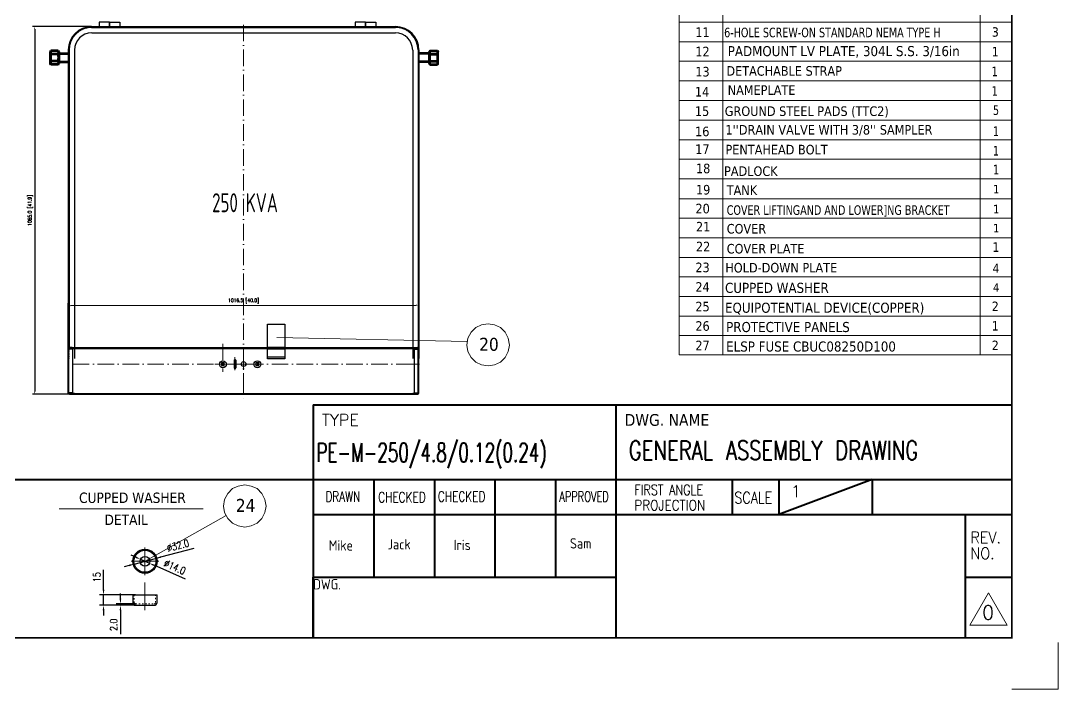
# Model space of a CAD drawing. Header units: millimetres. Extents: x 13152 to 35014, y -6229 to -226.
# Drawn here: x 28450 to 31458, y -4235 to -2298 of the extents above; entities that cross this region are included whole.
import ezdxf
from ezdxf.enums import TextEntityAlignment as Align

# ---------------------------------------------------------------- set-up
doc = ezdxf.new("R2010")
doc.units = ezdxf.units.MM
doc.header["$LTSCALE"] = 4
doc.linetypes.add('ACAD_ISO03W100', pattern=[1.18, 0.47, -0.71])
doc.linetypes.add('ACAD_ISO10W100', pattern=[18, 12, -3, 0, -3])
doc.layers.add('1', color=12, linetype='Continuous')
doc.layers.add('2', color=3, linetype='Continuous')
doc.layers.add('paper', color=254, linetype='Continuous', plot=False)
for name, color, linetype, lineweight in [('标注、文本', 3, 'Continuous', 25), ('粗实线', 4, 'Continuous', 53), ('铁心', 3, 'Continuous', 0)]:
    doc.layers.add(name, color=color, linetype=linetype, lineweight=lineweight)
doc.styles.add('pdm', font='gbenor.shx', dxfattribs={"width": 0.8, "bigfont": 'gbhzfs.shx'})
doc.styles.add('ROMANS', font='romans.shx', dxfattribs={"bigfont": 'whgtxt.shx'})
doc.styles.get("Standard").update_dxf_attribs({"font": 'txt', "bigfont": 'gbcbig.shx'})
doc.styles.add('Tahoma$001', font='tahoma.ttf', dxfattribs={"height": 2.159784})
doc.styles.add('Tahoma_txtstyle_30.40_0_0', font='tahoma.ttf')
doc.styles.add('TH_GBDIM', font='romans.shx', dxfattribs={"width": 0.8, "bigfont": 'gbcbig.shx'})
doc.dimstyles.new('TH_GBDIM1', dxfattribs={"dimscale": 3, "dimtxt": 3.5, "dimasz": 2.5, "dimexe": 2, "dimexo": 0, "dimgap": 1.5, "dimtad": 1, "dimdec": 1, "dimzin": 0, "dimdsep": 46, "dimtxsty": 'TH_GBDIM', "dimcen": 2.5, "dimclrd": 3, "dimclre": 256, "dimclrt": 2, "dimadec": 0, "dimazin": 0, "dimtfac": 0.714286, "dimtdec": 1, "dimtmove": 0, "dimatfit": 3, "dimfxl": 1, "dimtzin": 0, "dimlwd": -1, "dimlwe": -1, "dimarcsym": 0})

# ---------------------------------------------------------------- blocks, each defined once
blk = doc.blocks.new('*D214')
at = {"layer": 'Defpoints', "color": 0, "transparency": 16777216}
for p in [(33228.4, 4.8), (33197.5, -3.3)]:
    blk.add_point(p, dxfattribs=at)
at = {"layer": '标注、文本', "color": 3, "transparency": 16777216}
for p, q in [((33283.7, 19.4), (33235.7, 6.7)), ((33197.5, -3.3), (33228.4, 4.8)), ((33190.2, -5.2), (33183, -7.1))]:
    blk.add_line(p, q, dxfattribs=at)
for points in [[(33235.4, 8), (33236, 5.5), (33228.4, 4.8)], [(33189.9, -4), (33190.6, -6.4), (33197.5, -3.3)]]:
    blk.add_solid(points, dxfattribs=at)
at = {"layer": '标注、文本', "color": 2, "transparency": 16777216, "insert": (33260.9, 23.5), "char_height": 10.5, "attachment_point": 5, "rotation": 14.7739, "style": 'TH_GBDIM'}
blk.add_mtext('∅32.0', dxfattribs=at)
blk = doc.blocks.new('*D215')
at = {"layer": 'Defpoints', "color": 0, "transparency": 16777216}
for p in [(33206.6, 3.6), (33219.4, -2.1)]:
    blk.add_point(p, dxfattribs=at)
at = {"layer": '标注、文本', "color": 3, "transparency": 16777216}
for p, q in [((33199.7, 6.6), (33192.8, 9.6)), ((33206.6, 3.6), (33219.4, -2.1)), ((33271.7, -25.2), (33226.2, -5.1))]:
    blk.add_line(p, q, dxfattribs=at)
for points in [[(33200.2, 7.8), (33199.2, 5.5), (33206.6, 3.6)], [(33226.7, -4), (33225.7, -6.2), (33219.4, -2.1)]]:
    blk.add_solid(points, dxfattribs=at)
at = {"layer": '标注、文本', "color": 2, "transparency": 16777216, "insert": (33256.3, -7.7), "char_height": 10.5, "attachment_point": 5, "rotation": 336.167, "style": 'TH_GBDIM'}
blk.add_mtext('∅14.0', dxfattribs=at)
blk = doc.blocks.new('*D216')
at = {"layer": 'Defpoints', "color": 0, "transparency": 16777216}
for p in [(33153, -48), (33199.5, -48), (33199.5, -63)]:
    blk.add_point(p, dxfattribs=at)
at = {"layer": '标注、文本', "color": 3, "transparency": 16777216}
for p, q in [((33153, -40.5), (33153, -11.6)), ((33153, -63), (33153, -48)), ((33153, -70.5), (33153, -78))]:
    blk.add_line(p, q, dxfattribs=at)
at = {"layer": '标注、文本', "transparency": 16777216}
for p, q in [((33199.5, -48), (33147, -48)), ((33199.5, -63), (33147, -63))]:
    blk.add_line(p, q, dxfattribs=at)
at = {"layer": '标注、文本', "color": 3, "transparency": 16777216}
for points in [[(33151.7, -40.5), (33154.2, -40.5), (33153, -48)], [(33151.7, -70.5), (33154.2, -70.5), (33153, -63)]]:
    blk.add_solid(points, dxfattribs=at)
at = {"layer": '标注、文本', "color": 2, "transparency": 16777216, "insert": (33143.2, -22.3), "char_height": 10.5, "attachment_point": 5, "rotation": 90, "style": 'TH_GBDIM'}
blk.add_mtext('15', dxfattribs=at)
blk = doc.blocks.new('*D217')
at = {"layer": 'Defpoints', "color": 0, "transparency": 16777216}
for p in [(33177.5, -63), (33199.5, -61), (33199.5, -63)]:
    blk.add_point(p, dxfattribs=at)
at = {"layer": '标注、文本', "color": 3, "transparency": 16777216}
for p, q in [((33177.5, -53.5), (33177.5, -46)), ((33177.5, -61), (33177.5, -63)), ((33177.5, -70.5), (33177.5, -104.6))]:
    blk.add_line(p, q, dxfattribs=at)
at = {"layer": '标注、文本', "transparency": 16777216}
for p, q in [((33199.5, -61), (33171.5, -61)), ((33199.5, -63), (33171.5, -63))]:
    blk.add_line(p, q, dxfattribs=at)
at = {"layer": '标注、文本', "color": 3, "transparency": 16777216}
for points in [[(33176.2, -53.5), (33178.7, -53.5), (33177.5, -61)], [(33176.2, -70.5), (33178.7, -70.5), (33177.5, -63)]]:
    blk.add_solid(points, dxfattribs=at)
at = {"layer": '标注、文本', "color": 2, "transparency": 16777216, "insert": (33167.7, -91.3), "char_height": 10.5, "attachment_point": 5, "rotation": 90, "style": 'TH_GBDIM'}
blk.add_mtext('2.0', dxfattribs=at)
blk = doc.blocks.new('*D266')
at = {"layer": 'Defpoints', "color": 0, "transparency": 16777216}
for p in [(29604.1, -3122.1), (28587.7, -3376.6), (29604.2, -3376.1)]:
    blk.add_point(p, dxfattribs=at)
at = {"layer": '标注、文本', "transparency": 16777216}
for p, q in [((28587.7, -3376.6), (28587.6, -3116.6)), ((29604.2, -3376.1), (29604.1, -3116.1))]:
    blk.add_line(p, q, dxfattribs=at)
at = {"layer": '标注、文本', "color": 3, "transparency": 16777216}
blk.add_line((28595.1, -3122.6), (29596.6, -3122.1), dxfattribs=at)
for points in [[(28595.1, -3121.3), (28595.1, -3123.8), (28587.6, -3122.6)], [(29596.6, -3120.8), (29596.6, -3123.3), (29604.1, -3122.1)]]:
    blk.add_solid(points, dxfattribs=at)
at = {"layer": '标注、文本', "color": 2, "transparency": 16777216, "insert": (29095.8, -3109.8), "char_height": 10.5, "attachment_point": 5, "rotation": 0.0282, "style": 'TH_GBDIM'}
blk.add_mtext('1016.5 [40.0]', dxfattribs=at)
blk = doc.blocks.new('*D256')
at = {"layer": 'Defpoints', "color": 0, "transparency": 16777216}
for p in [(28655.2, -2315.1), (28490.4, -3380.1), (28651.4, -3380.1)]:
    blk.add_point(p, dxfattribs=at)
at = {"layer": '标注、文本', "transparency": 16777216}
for p, q in [((28655.2, -2315.1), (28484.4, -2315.1)), ((28651.4, -3380.1), (28484.4, -3380.1))]:
    blk.add_line(p, q, dxfattribs=at)
at = {"layer": '标注、文本', "color": 3, "transparency": 16777216}
blk.add_line((28490.4, -2322.6), (28490.4, -3372.6), dxfattribs=at)
for points in [[(28489.2, -2322.6), (28491.7, -2322.6), (28490.4, -2315.1)], [(28489.2, -3372.6), (28491.7, -3372.6), (28490.4, -3380.1)]]:
    blk.add_solid(points, dxfattribs=at)
at = {"layer": '标注、文本', "color": 2, "transparency": 16777216, "insert": (28477.9, -2847.6), "char_height": 10.5, "attachment_point": 5, "rotation": 90, "style": 'TH_GBDIM'}
blk.add_mtext('1065.0 [41.9]', dxfattribs=at)
blk = doc.blocks.new('222')
at = {"layer": '标注、文本', "color": 1, "linetype": 'ACAD_ISO10W100', "lineweight": 18}
for p, q in [((33212.97, -19.24), (33212.97, 20.76)), ((33192.97, 0.76), (33232.97, 0.76)), ((33212.97, -69.96), (33212.97, -29.96))]:
    blk.add_line(p, q, dxfattribs=at)
at = {"layer": '标注、文本'}
for p, q in [((33195.47, -47.95), (33230.47, -47.95)), ((33195.47, -47.95), (33195.47, -58.95)), ((33230.47, -58.95), (33230.47, -47.95)), ((33199.47, -62.95), (33226.47, -62.95))]:
    blk.add_line(p, q, dxfattribs=at)
at = {"layer": '标注、文本', "color": 2, "linetype": 'ACAD_ISO03W100', "lineweight": 18}
for p, q in [((33197.47, -47.95), (33197.47, -58.95)), ((33228.47, -58.95), (33228.47, -47.95)), ((33199.47, -60.95), (33226.47, -60.95))]:
    blk.add_line(p, q, dxfattribs=at)
at = {"layer": '标注、文本'}
for radius in [17.5, 16, 7]:
    blk.add_circle((33212.97, 0.76), radius, dxfattribs=at)
for centre, start, end in [((33199.47, -58.95), 180, 270), ((33226.47, -58.95), 270, 0)]:
    blk.add_arc(centre, 4, start, end, dxfattribs=at)
at = {"layer": '标注、文本', "color": 2, "linetype": 'ACAD_ISO03W100', "lineweight": 18}
for centre, start, end in [((33199.47, -58.95), 180, 270), ((33226.47, -58.95), 270, 0)]:
    blk.add_arc(centre, 2, start, end, dxfattribs=at)
at = {"layer": '标注、文本'}
for p1, p2, picture, middle in [((33197.5, -3.32), (33228.44, 4.84), '*D214', (33260.86, 23.47)), ((33206.56, 3.58), (33219.37, -2.07), '*D215', (33256.33, -7.74))]:
    dim = blk.add_diameter_dim_2p(p1=p1, p2=p2, dimstyle='TH_GBDIM1', dxfattribs=at)
    dim.commit()
    dim.dimension.update_dxf_attribs({"geometry": picture, "text_midpoint": middle})
dim = blk.add_linear_dim(base=(33152.98, -47.95), p1=(33199.47, -62.95), p2=(33199.47, -47.95), angle=90, text='15', dimstyle='TH_GBDIM1', dxfattribs=at)
dim.commit()
dim.dimension.update_dxf_attribs({"geometry": '*D216', "text_midpoint": (33143.23, -22.25)})
dim = blk.add_linear_dim(base=(33177.47, -62.95), p1=(33199.47, -60.95), p2=(33199.47, -62.95), angle=90, dimstyle='TH_GBDIM1', dxfattribs=at)
dim.commit()
dim.dimension.update_dxf_attribs({"geometry": '*D217', "text_midpoint": (33167.72, -91.25)})

msp = doc.modelspace()

# ---------------------------------------------------------------- linework, layer by layer
at = {"layer": '1', "color": 0, "lineweight": 40}
for p, q in [((29297.97, -3411.24), (30356.54, -3411.24)), ((29298.05, -3411.24), (31322.75, -3411.24)), ((29298.05, -3411.24), (29298.05, -4086.14)), ((30175.42, -3411.24), (30175.42, -4086.14)), ((26139.5, -3627.21), (31322.75, -3627.21)), ((29473.52, -3627.21), (29473.52, -3910.23)), ((29649, -3627.21), (29649, -3910.23)), ((29824.47, -3627.21), (29824.47, -3910.23)), ((29999.94, -3627.21), (29999.94, -3910.23)), ((30512.87, -3627.21), (30512.87, -3728.45)), ((30917.81, -3627.21), (30647.85, -3728.45)), ((30647.85, -3627.21), (30647.85, -3728.45)), ((30917.81, -3627.21), (30917.81, -3728.45)), ((29298.05, -3728.45), (30175.42, -3728.45)), ((30175.42, -3728.45), (31322.75, -3728.45)), ((31187.77, -3728.45), (31187.77, -4086.14)), ((29298.05, -3910.23), (30175.42, -3910.23)), ((29298.05, -4085.71), (29298.05, -3910.23)), ((31187.77, -3910.23), (31322.75, -3910.23))]:
    msp.add_line(p, q, dxfattribs=at)
at = {"layer": '1', "color": 0, "lineweight": 40, "const_width": 4.72}
msp.add_lwpolyline([(26139.5, -4086.14), (31322.75, -4086.14), (31322.75, -360.68), (26139.5, -360.68), (26139.5, -4086.14)], dxfattribs=at)
at = {"layer": '2', "lineweight": 13}
for p, q in [((31201.27, -4049.01), (31255.26, -3955.49)), ((31255.26, -3955.49), (31309.26, -4049.01)), ((31309.26, -4049.01), (31201.27, -4049.01))]:
    msp.add_line(p, q, dxfattribs=at)
at = {"layer": 'paper', "lineweight": 13}
for q in [(31457.73, -4099.64), (31322.75, -4234.62)]:
    msp.add_line((31457.73, -4234.62), q, dxfattribs=at)
at = {"layer": '标注、文本'}
for p, q in [((28655.22, -2315.15), (29536.72, -2315.15)), ((28677.22, -2302.15), (28677.22, -2317.15)), ((28707.22, -2302.15), (28677.22, -2302.15)), ((28707.22, -2302.15), (28707.22, -2317.15)), ((28707.22, -2317.15), (28707.22, -2302.15)), ((28707.22, -2317.15), (28707.22, -2302.15)), ((28707.22, -2302.15), (28737.22, -2302.15)), ((28737.22, -2302.15), (28737.22, -2317.15)), ((29449.72, -2302.15), (29419.72, -2302.15)), ((29419.72, -2302.15), (29419.72, -2317.15)), ((29449.72, -2302.15), (29449.72, -2317.15)), ((29449.72, -2317.15), (29449.72, -2302.15)), ((29449.72, -2302.15), (29479.72, -2302.15)), ((29449.72, -2317.15), (29449.72, -2302.15)), ((29479.72, -2302.15), (29479.72, -2317.15)), ((28655.22, -2317.65), (29536.72, -2317.65)), ((28655.72, -2333.15), (29536.22, -2333.15)), ((28677.22, -2317.15), (28707.22, -2317.15)), ((28737.22, -2317.15), (28707.22, -2317.15)), ((29419.72, -2317.15), (29449.72, -2317.15)), ((29479.72, -2317.15), (29449.72, -2317.15)), ((28587.72, -2382.65), (28587.72, -3276.65)), ((28590.22, -2382.65), (28590.22, -3249.65)), ((28605.94, -2378.52), (28605.72, -3276.65)), ((29586.22, -2383.15), (29586.22, -3276.65)), ((29601.72, -2382.65), (29601.72, -3249.65)), ((29604.22, -2382.65), (29604.22, -3276.65)), ((29165.4, -3177.15), (29215.4, -3177.15)), ((29165.4, -3277.15), (29165.4, -3177.15)), ((29215.4, -3177.15), (29215.4, -3277.15)), ((28590.22, -3245.65), (28602.73, -3245.65)), ((28591.73, -3245.15), (29600.23, -3245.15)), ((28598.73, -3245.15), (28591.73, -3245.15)), ((28591.73, -3245.15), (29600.23, -3245.15)), ((28598.73, -3247.15), (28591.73, -3247.15)), ((28591.73, -3247.15), (29600.23, -3247.15)), ((28617.76, -3245.15), (28619.76, -3245.15)), ((29215.4, -3245.15), (29165.4, -3245.15)), ((29589.23, -3245.65), (29601.72, -3245.65)), ((29601.72, -3245.15), (29600.19, -3245.15)), ((29604.22, -3245.15), (29604.23, -3245.15)), ((29604.22, -3245.65), (29604.23, -3245.65)), ((28587.73, -3376.15), (28587.73, -3249.15)), ((28589.73, -3376.15), (28589.73, -3249.15)), ((28600.73, -3249.15), (28589.73, -3249.15)), ((28600.73, -3376.15), (28600.73, -3249.15)), ((29215.4, -3249.15), (29165.4, -3249.15)), ((29215.4, -3273.15), (29165.4, -3273.15)), ((29215.4, -3277.15), (29165.4, -3277.15)), ((29591.23, -3376.15), (29591.23, -3249.15)), ((29591.23, -3249.15), (29602.23, -3249.15)), ((29602.23, -3376.15), (29602.23, -3249.15)), ((29604.23, -3376.15), (29604.23, -3249.15)), ((29031.98, -3288.65), (29031.98, -3296.65)), ((29039.98, -3288.65), (29031.98, -3288.65)), ((29031.98, -3296.65), (29039.98, -3296.65)), ((29039.98, -3296.65), (29039.98, -3288.65)), ((29068.47, -3281.86), (29068.47, -3303.36)), ((29068.98, -3281.65), (29068.98, -3303.65)), ((29072.98, -3281.65), (29072.98, -3303.65)), ((29073.47, -3281.86), (29073.47, -3303.36)), ((29131.98, -3288.65), (29131.98, -3296.65)), ((29139.98, -3288.65), (29131.98, -3288.65)), ((29131.98, -3296.65), (29139.98, -3296.65)), ((29139.98, -3296.65), (29139.98, -3288.65)), ((29604.22, -3349.65), (29604.23, -3349.65)), ((28600.73, -3376.15), (28589.73, -3376.15)), ((28590.22, -3376.65), (28605.72, -3376.65)), ((28591.22, -3377.65), (28612.72, -3377.65)), ((28591.22, -3380.15), (28612.72, -3380.15)), ((28600.73, -3380.15), (28600.73, -3378.15)), ((28612.72, -3377.65), (28612.72, -3380.15)), ((28612.72, -3378.15), (29579.22, -3378.15)), ((28612.72, -3380.15), (29579.22, -3380.15)), ((28612.72, -3380.15), (29579.22, -3380.15)), ((29579.22, -3377.65), (29600.72, -3377.65)), ((29579.22, -3377.65), (29579.22, -3380.15)), ((29579.22, -3377.65), (29600.72, -3377.65)), ((29579.22, -3380.15), (29600.72, -3380.15)), ((29579.22, -3380.15), (29600.72, -3380.15)), ((29586.22, -3376.65), (29601.72, -3376.65)), ((29591.23, -3376.15), (29602.23, -3376.15)), ((29591.23, -3380.15), (29591.23, -3378.15)), ((29603.69, -3378.15), (29603.89, -3378.15)), ((29603.93, -3377.65), (29604.08, -3377.65))]:
    msp.add_line(p, q, dxfattribs=at)
at = {"layer": '标注、文本', "color": 2, "linetype": 'ACAD_ISO03W100', "lineweight": 18}
for p, q in [((28707.22, -2303.61), (28707.22, -2309.65)), ((28707.22, -2313.28), (28707.22, -2307.25)), ((29449.72, -2303.61), (29449.72, -2309.65)), ((29479.72, -2315.68), (29479.72, -2309.65)), ((28655.22, -2317.65), (29536.72, -2317.65)), ((28590.22, -2382.65), (28590.22, -3276.65)), ((29601.72, -2382.65), (29601.72, -3276.65)), ((29604.22, -3347.15), (29604.23, -3347.15))]:
    msp.add_line(p, q, dxfattribs=at)
at = {"layer": '标注、文本', "color": 1, "linetype": 'ACAD_ISO10W100', "lineweight": 18}
for p, q in [((29095.97, -2309.58), (29095.97, -3343.57)), ((29035.99, -3233.7), (29035.99, -3315.23)), ((29070.97, -3273.16), (29070.97, -3310.16)), ((29095.98, -3309.41), (29095.98, -3275.88)), ((28600.73, -3292.65), (29591.23, -3292.65)), ((29106.9, -3292.65), (29012.97, -3292.65)), ((29035.98, -3296.65), (29035.98, -3288.65)), ((29070.98, -3301.65), (29070.98, -3279.65)), ((29080.11, -3292.65), (29111.84, -3292.65)), ((29095.98, -3284.11), (29095.98, -3301.19)), ((29135.98, -3296.65), (29135.98, -3288.65)), ((29566.22, -3292.65), (29602.23, -3292.65)), ((29604.22, -3292.65), (29604.23, -3292.65)), ((29604.22, -3292.65), (29606.22, -3292.65)), ((29095.97, -3333.02), (29095.97, -3395.24))]:
    msp.add_line(p, q, dxfattribs=at)
at = {"layer": '标注、文本', "lineweight": 13}
msp.add_line((30359.21, -3266.33), (30359.21, -2812.49), dxfattribs=at)
at = {"layer": '标注、文本'}
for centre, radius in [((29035.99, -3293.23), 10), ((29095.98, -3292.65), 7), ((29135.98, -3293.23), 10)]:
    msp.add_circle(centre, radius, dxfattribs=at)
for centre, radius, start, end in [((28655.22, -2382.65), 67.5, 90, 180), ((29536.72, -2382.65), 67.5, 0, 90), ((28655.22, -2382.65), 65, 90, 180), ((28655.72, -2383.15), 50, 90, 180), ((29536.22, -2383.15), 50, 0, 90), ((29536.72, -2382.65), 65, 0, 90), ((28591.73, -3249.15), 4, 90, 180), ((28591.73, -3249.15), 2, 90, 180), ((29600.23, -3249.15), 4, 0, 90), ((29600.23, -3249.15), 2, 0, 90), ((29070.97, -3281.86), 2.5, 0, 180), ((29070.97, -3303.36), 2.5, 180, 0), ((29070.98, -3281.65), 2, 0, 180), ((29070.98, -3303.65), 2, 180, 0), ((28591.22, -3376.65), 3.5, 180, 270), ((28591.73, -3376.15), 4, 180, 270), ((28591.73, -3376.15), 2, 180, 270), ((28591.22, -3376.65), 1, 180, 270), ((29600.23, -3376.15), 4, 270, 0), ((29600.23, -3376.15), 2, 270, 0), ((29600.72, -3376.65), 3.5, 270, 0), ((29600.72, -3376.65), 1, 270, 0)]:
    msp.add_arc(centre, radius, start, end, dxfattribs=at)
at = {"layer": '标注、文本', "color": 2, "linetype": 'ACAD_ISO03W100', "lineweight": 18}
for centre, start, end in [((28655.22, -2382.65), 90, 180), ((29536.72, -2382.65), 0, 90)]:
    msp.add_arc(centre, 65, start, end, dxfattribs=at)
at = {"layer": '粗实线', "ltscale": 2}
for p, q in [((28537.36, -2385.3), (28535.82, -2387.96)), ((28535.82, -2422.34), (28535.82, -2387.96)), ((28558.69, -2385.3), (28537.36, -2385.3)), ((28558.69, -2395.22), (28537.36, -2395.22)), ((28558.69, -2385.3), (28560.22, -2387.96)), ((28560.22, -2387.96), (28560.22, -2422.34)), ((28560.22, -2422.34), (28560.22, -2387.96)), ((28560.22, -2393.15), (28560.22, -2417.15)), ((28560.22, -2393.15), (28587.72, -2393.15)), ((29634.97, -2393.15), (29604.22, -2393.15)), ((29636.51, -2385.3), (29634.97, -2387.96)), ((29634.97, -2387.96), (29634.97, -2422.34)), ((29634.97, -2422.34), (29634.97, -2387.96)), ((29634.97, -2393.15), (29634.97, -2417.15)), ((29636.51, -2385.3), (29657.84, -2385.3)), ((29636.51, -2395.22), (29657.84, -2395.22)), ((29657.84, -2385.3), (29659.37, -2387.96)), ((29659.37, -2422.34), (29659.37, -2387.96)), ((28537.36, -2425), (28535.82, -2422.34)), ((28558.69, -2415.07), (28537.36, -2415.07)), ((28558.69, -2425), (28537.36, -2425)), ((28558.69, -2425), (28560.22, -2422.34)), ((28560.22, -2417.15), (28587.72, -2417.15)), ((29634.97, -2417.15), (29604.22, -2417.15)), ((29636.51, -2425), (29634.97, -2422.34)), ((29636.51, -2415.07), (29657.84, -2415.07)), ((29636.51, -2425), (29657.84, -2425)), ((29657.84, -2425), (29659.37, -2422.34))]:
    msp.add_line(p, q, dxfattribs=at)
for centre, radius, start, end in [((28544.96, -2390.37), 9.14, 146.29544, 212.08556), ((28571.82, -2405.15), 36, 163.9966, 196.0034), ((28551.09, -2390.37), 9.14, 327.44125, 33.70456), ((28524.22, -2405.15), 36, 343.9966, 16.0034), ((29644.11, -2390.37), 9.14, 146.29544, 212.55875), ((29670.97, -2405.15), 36, 163.9966, 196.0034), ((29650.23, -2390.37), 9.14, 327.91444, 33.70456), ((29623.37, -2405.15), 36, 343.9966, 16.0034), ((28544.96, -2419.93), 9.14, 147.91444, 213.70456), ((28551.09, -2419.93), 9.14, 326.29544, 32.08556), ((29644.11, -2419.93), 9.14, 147.91444, 213.70456), ((29650.23, -2419.93), 9.14, 326.29544, 32.08556)]:
    msp.add_arc(centre, radius, start, end, dxfattribs=at)
at = {"layer": '铁心', "lineweight": 13}
msp.add_line((28978.47, -3712.24), (28561.03, -3712.24), dxfattribs=at)
for points in [[(30359.21, -3266.33), (30359.21, -1619.63)], [(31231.78, -1676.3), (31231.78, -3266.33)], [(30359.21, -2358.92), (30359.21, -1903.92), (30359.21, -1903.92)], [(30485.48, -1903.92), (30485.48, -3040.6)], [(30359.21, -1960.35), (30359.21, -3266.33)], [(31325.43, -2302.25), (30359.21, -2302.25), (30359.21, -2302.25)], [(31325.43, -2358.92), (30359.21, -2358.92), (30359.21, -2358.92)], [(31325.43, -2415.59), (30359.21, -2415.59), (30359.21, -2415.59)], [(30485.48, -2415.59), (30485.48, -3266.33)], [(31325.43, -2472.02), (30359.21, -2472.02)], [(30359.21, -3266.33), (30359.21, -2472.02), (31325.43, -2472.02)], [(30359.21, -2472.02), (30359.21, -3266.33)], [(31325.43, -2529.63), (30359.21, -2529.63)], [(31325.43, -2586.3), (30359.21, -2586.3)], [(31325.43, -2642.97), (30359.21, -2642.97)], [(31325.43, -2699.4), (30359.21, -2699.4)], [(31325.43, -2756.07), (30359.21, -2756.07), (30359.21, -2756.07)], [(31325.43, -2813.92), (30359.21, -2813.92), (30359.21, -2813.92)], [(31325.43, -2870.35), (30359.21, -2870.35), (30359.21, -2870.35)], [(31325.43, -2927.02), (30359.21, -2927.02), (30359.21, -2927.02)], [(31325.43, -2983.69), (30359.21, -2983.69), (30359.21, -2983.69)], [(31325.43, -3040.36), (30359.21, -3040.36), (30359.21, -3040.36)], [(31325.43, -3097.03), (30359.21, -3097.03), (30359.21, -3097.03)], [(31325.43, -3153.47), (30359.21, -3153.47), (30359.21, -3153.47)], [(29192.13, -3216.12), (29744.61, -3227.79), (29744.61, -3227.79)], [(31325.43, -3209.9), (30359.21, -3209.9), (30359.21, -3209.9)], [(31325.43, -3266.33), (30359.21, -3266.33), (30359.21, -3266.33)], [(28810.75, -3863.77), (29045.33, -3731.58), (29045.33, -3731.58)]]:
    msp.add_lwpolyline(points, dxfattribs=at)
for points in [[(29866.59, -3237.73), (29863.27, -3217.85), (29854.24, -3200.68), (29840.38, -3186.83), (29823.22, -3179.3), (29804.84, -3175.99), (29786.17, -3179.3), (29769.3, -3186.83), (29755.45, -3200.68), (29746.11, -3217.85), (29743.1, -3237.73), (29746.11, -3256.4), (29755.45, -3273.27), (29769.3, -3287.12), (29786.17, -3294.95), (29804.84, -3297.97), (29823.22, -3294.95), (29840.38, -3287.12), (29854.24, -3273.27), (29863.27, -3256.4)], [(29161.14, -3704.47), (29157.82, -3684.59), (29148.79, -3667.42), (29134.93, -3653.57), (29117.77, -3646.04), (29099.39, -3642.73), (29080.72, -3646.04), (29063.85, -3653.57), (29050, -3667.42), (29040.66, -3684.59), (29037.65, -3704.47), (29040.66, -3723.14), (29050, -3740.01), (29063.85, -3753.86), (29080.72, -3761.69), (29099.39, -3764.71), (29117.77, -3761.69), (29134.93, -3753.86), (29148.79, -3740.01), (29157.82, -3723.14)]]:
    msp.add_lwpolyline(points, close=True, dxfattribs=at)

# ---------------------------------------------------------------- block references
at = {"layer": '标注、文本', "xscale": 2, "yscale": 2, "zscale": 2}
msp.add_blockref('222', (-37615.94, -3865.48), dxfattribs=at)

# ---------------------------------------------------------------- texts
at = {"layer": '1', "color": 4, "lineweight": 13}
for s, width, p in [('PE-M-250/4.8/0.12(0.24)', 0.65, (29307, -3576.18)), ('GENERAL ASSEMBLY DRAWING', 0.76, (30212.8, -3569.8))]:
    msp.add_text(s, height=54.72, dxfattribs=dict(at, width=width)).set_placement(p)
at = {"layer": '2', "lineweight": 13, "style": 'ROMANS'}
for s, height, p in [('TYPE', 33.745, (29323.31, -3471.59)), ('1', 33.75, (30682.92, -3677.99))]:
    msp.add_text(s, height=height, dxfattribs=at).set_placement(p)
for s, height, width, p in [('DRAWN', 29.696, 0.75, (29333.22, -3691.35)), ('CHECKED', 29.696, 0.75, (29486.43, -3693.23)), ('CHECKED', 29.696, 0.75, (29659.51, -3691.35)), ('APPROVED', 29.696, 0.7, (30011.34, -3691.35)), ('FIRST ANGLE', 29.6957, 0.8, (30228.7, -3672.01)), ('SCALE', 33.745, 0.8, (30518.84, -3696.48)), ('PROJECTION', 29.696, 0.86, (30228.7, -3716.52)), ('REV.', 33.745, 0.9, (31203.12, -3811.97)), ('NO.', 33.745, 0.9, (31203.12, -3857.99))]:
    msp.add_text(s, height=height, dxfattribs=dict(at, width=width)).set_placement(p)
at = {"layer": '2', "color": 4, "lineweight": 13, "style": 'ROMANS'}
msp.add_text('0', height=40.49, dxfattribs=at).set_placement((31237.13, -4032.81))
at = {"layer": '标注、文本', "color": 2, "true_color": 0xf1eb1f, "style": 'pdm', "width": 0.76}
msp.add_text('250 KVA', height=55, dxfattribs=at).set_placement((29100.18, -2825.35), align=Align.MIDDLE_CENTER)
at = {"layer": '标注、文本', "style": 'pdm'}
for s, p in [('Mike', (29343.06, -3832.96)), ('Jack', (29513.6, -3829.79)), ('Iris', (29705.22, -3831.72)), ('Sam', (30042.12, -3827.1)), ('DWG.', (29298.05, -3945.7))]:
    msp.add_text(s, height=30, dxfattribs=at).set_placement(p)
at = {"layer": '铁心', "lineweight": 13}
for s, height, style, p in [('11', 27.693, 'Tahoma_txtstyle_30.40_0_0', (30405.53, -2345.16)), ('3', 27.18, 'Tahoma$001', (31264.99, -2344.34)), ('12', 27.693, 'Tahoma_txtstyle_30.40_0_0', (30405.53, -2401.13)), ('PADMOUNT LV PLATE, 304L S.S. 3/16in', 29.1506, 'Tahoma_txtstyle_30.40_0_0', (30499.62, -2400.72)), ('1', 27.18, 'Tahoma$001', (31264.99, -2401.24)), ('13', 27.693, 'Tahoma_txtstyle_30.40_0_0', (30405.53, -2459.56)), ('DETACHABLE STRAP ', 27.693, 'Tahoma_txtstyle_30.40_0_0', (30495.7, -2457.34)), ('14', 27.693, 'Tahoma_txtstyle_30.40_0_0', (30404.47, -2517.78)), ('NAMEPLATE', 27.693, 'Tahoma_txtstyle_30.40_0_0', (30499.41, -2512.8)), ('15', 27.693, 'Tahoma_txtstyle_30.40_0_0', (30404.47, -2573.93)), ('GROUND STEEL PADS (TTC2)', 27.6931, 'Tahoma_txtstyle_30.40_0_0', (30490.95, -2573.96)), ('16', 27.693, 'Tahoma_txtstyle_30.40_0_0', (30404.86, -2632.73)), ("1''DRAIN VALVE WITH 3/8'' SAMPLER ", 27.6931, 'Tahoma_txtstyle_30.40_0_0', (30492.99, -2627.9)), ('17', 27.693, 'Tahoma_txtstyle_30.40_0_0', (30405.38, -2683.96)), ('PENTAHEAD BOLT', 27.6931, 'Tahoma_txtstyle_30.40_0_0', (30492.99, -2685.27)), ('18', 27.693, 'Tahoma_txtstyle_30.40_0_0', (30407.47, -2739.89)), ('PADLOCK', 27.693, 'Tahoma_txtstyle_30.40_0_0', (30488.83, -2747.71)), ('19', 27.693, 'Tahoma_txtstyle_30.40_0_0', (30407.47, -2801.45)), ('TANK', 27.693, 'Tahoma_txtstyle_30.40_0_0', (30496.62, -2802.84)), ('1', 24.85, 'Tahoma$001', (31268.52, -2798.4)), ('20', 27.693, 'Tahoma_txtstyle_30.40_0_0', (30405.99, -2856.14)), ('1', 24.85, 'Tahoma$001', (31268.52, -2856.24)), ('21', 27.693, 'Tahoma_txtstyle_30.40_0_0', (30407.47, -2908.58)), ('COVER', 27.693, 'Tahoma_txtstyle_30.40_0_0', (30496.62, -2914.53)), ('1', 24.85, 'Tahoma$001', (31268.52, -2911.5)), ('22', 27.693, 'Tahoma_txtstyle_30.40_0_0', (30407.47, -2966.04)), ('COVER PLATE', 27.6931, 'Tahoma_txtstyle_30.40_0_0', (30496.62, -2972.38)), ('1', 27.69, 'Tahoma_txtstyle_30.40_0_0', (31266.62, -2967.69)), ('23', 27.693, 'Tahoma_txtstyle_30.40_0_0', (30405.75, -3026.54)), ('HOLD-DOWN PLATE', 27.6931, 'Tahoma_txtstyle_30.40_0_0', (30492.59, -3027.43)), ('4', 26.25, 'Tahoma$001', (31267.49, -3028.25)), ('24', 27.693, 'Tahoma_txtstyle_30.40_0_0', (30405.75, -3083.21)), ('CUPPED WASHER', 29.1506, 'Tahoma_txtstyle_30.40_0_0', (30491.73, -3086.45)), ('4', 25.02, 'Tahoma$001', (31268.52, -3083.39)), ('25', 27.693, 'Tahoma_txtstyle_30.40_0_0', (30405.75, -3139.88)), ('EQUIPOTENTIAL DEVICE(COPPER)', 29.1506, 'Tahoma_txtstyle_30.40_0_0', (30491.73, -3144.06)), ('2', 27.18, 'Tahoma$001', (31264.99, -3138.89)), ('26', 27.693, 'Tahoma_txtstyle_30.40_0_0', (30405.75, -3196.31)), ('PROTECTIVE PANELS', 29.1506, 'Tahoma_txtstyle_30.40_0_0', (30494.92, -3199.92)), ('1', 27.18, 'Tahoma$001', (31264.99, -3195.56)), ('20', 37.589, 'Tahoma$001', (29779.16, -3254.15)), ('27', 27.693, 'Tahoma_txtstyle_30.40_0_0', (30405.75, -3252.75)), ('ELSP FUSE CBUC08250D100', 29.1506, 'Tahoma_txtstyle_30.40_0_0', (30494.92, -3256.36)), ('2', 27.18, 'Tahoma$001', (31264.99, -3251.99)), ('DWG. NAME', 34.094, 'Tahoma_txtstyle_30.40_0_0', (30200.68, -3471.59)), ('CUPPED WASHER', 30, 'Tahoma$001', (28619.01, -3694.95)), ('24', 37.589, 'Tahoma$001', (29073.71, -3720.89)), ('DETAIL', 30, 'Tahoma$001', (28692.83, -3758.82))]:
    msp.add_text(s, height=height, dxfattribs=dict(at, style=style)).set_placement(p)
at = {"layer": '铁心', "lineweight": 13, "style": 'Tahoma_txtstyle_30.40_0_0', "width": 0.85}
for s, height, p in [('6-HOLE SCREW-ON STANDARD NEMA TYPE H', 27.6931, (30489.13, -2345.98)), ('1', 27.69, (31264.65, -2458.85)), ('1', 27.69, (31264.65, -2515.52)), ('5', 27.69, (31268.52, -2570.9)), ('1', 27.69, (31268.18, -2632.05)), ('1', 27.69, (31268.18, -2688.72)), ('1', 27.69, (31268.52, -2743.02)), ('COVER LIFTINGAND AND LOWER]NG BRACKET', 27.6931, (30496.62, -2860.45))]:
    msp.add_text(s, height=height, dxfattribs=at).set_placement(p)

# ---------------------------------------------------------------- dimensions: what is measured, and where the dimension line sits
at = {"layer": '标注、文本'}
dim = msp.add_linear_dim(base=(28490.43, -3380.15), p1=(28655.22, -2315.15), p2=(28651.45, -3380.15), angle=90, dimstyle='TH_GBDIM1', dxfattribs=at)
dim.commit()
dim.dimension.update_dxf_attribs({"geometry": '*D256', "text_midpoint": (28477.93, -2847.65)})
dim = msp.add_aligned_dim(p1=(28587.73, -3376.65), p2=(29604.23, -3376.15), distance=254.08, dimstyle='TH_GBDIM1', dxfattribs=at)
dim.commit()
dim.dimension.update_dxf_attribs({"geometry": '*D266', "text_midpoint": (29095.84, -3109.81)})

doc.saveas('drawing.dxf')
